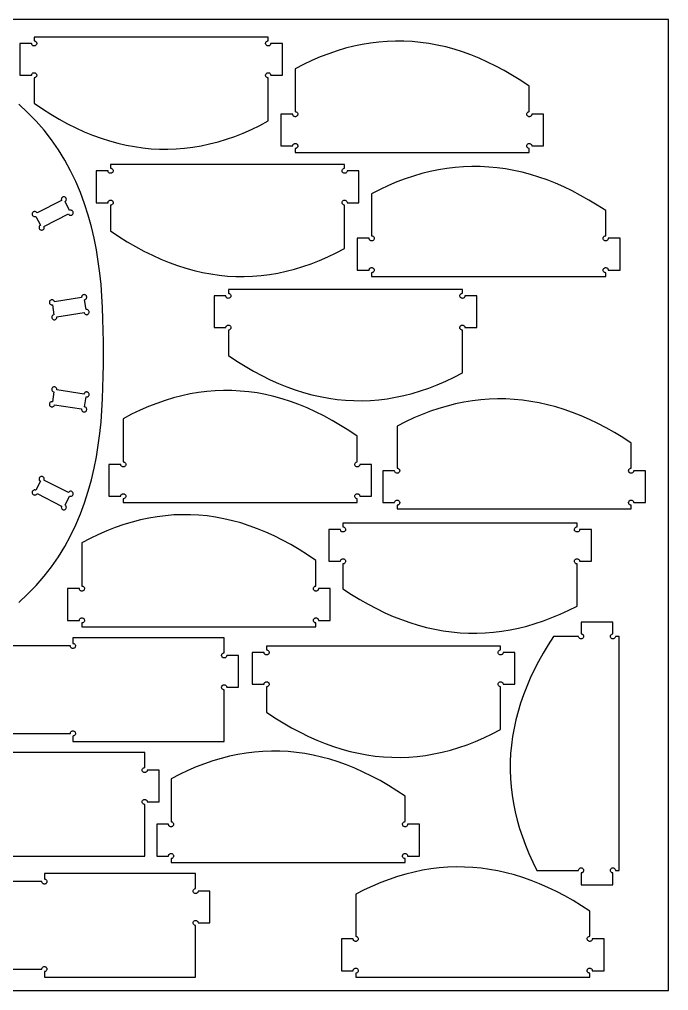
# Model space of a CAD drawing. Extents: x 0 to 2440, y -1470 to 1220.
# Drawn here: x 1625 to 2440, y 0 to 1220 of the extents above; entities that cross this region are included whole.
import ezdxf

# ---------------------------------------------------------------- set-up
doc = ezdxf.new("R2010")
doc.units = 0
doc.layers.add('CUT', color=1, linetype='Continuous')
doc.layers.add('REFERENCE-SHEET', color=8, linetype='Continuous')

msp = doc.modelspace()

# ---------------------------------------------------------------- linework, layer by layer
at = {"layer": 'CUT'}
for points in [[(1643, 1197.8), (1643, 1193), (1643.7, 1193), (1644.3, 1192.8), (1644.9, 1192.4), (1645.4, 1191.9), (1645.8, 1191.4), (1646.1, 1190.7), (1646.2, 1190.1), (1646.2, 1189.4), (1646, 1188.7), (1645.7, 1188.1), (1645.3, 1187.6), (1644.7, 1187.2), (1644.1, 1186.8), (1643.5, 1186.7), (1642.8, 1186.7), (1642.1, 1186.8), (1641.5, 1187), (1640.9, 1187.4), (1640.4, 1187.9), (1640.1, 1188.5), (1639.9, 1189.2), (1639.8, 1189.8), (1625, 1189.8), (1625, 1149.8), (1639.8, 1149.8), (1639.9, 1150.5), (1640.1, 1151.2), (1640.4, 1151.8), (1640.9, 1152.3), (1641.5, 1152.7), (1642.1, 1152.9), (1642.8, 1153), (1643.5, 1153), (1644.1, 1152.8), (1644.7, 1152.5), (1645.3, 1152.1), (1645.7, 1151.6), (1646, 1151), (1646.2, 1150.3), (1646.2, 1149.6), (1646.1, 1148.9), (1645.8, 1148.3), (1645.4, 1147.7), (1644.9, 1147.3), (1644.3, 1146.9), (1643.7, 1146.7), (1643, 1146.6), (1643, 1114.6), (1653.5, 1107.5), (1664, 1100.8), (1674.5, 1094.7), (1685, 1089), (1695.5, 1083.7), (1706, 1078.9), (1716.5, 1074.6), (1727, 1070.8), (1737.5, 1067.5), (1748, 1064.6), (1758.5, 1062.1), (1769, 1060.2), (1779.5, 1058.7), (1790, 1057.6), (1800.5, 1057.1), (1811, 1057), (1821.5, 1057.4), (1832, 1058.2), (1842.5, 1059.5), (1853, 1061.3), (1863.5, 1063.6), (1874, 1066.3), (1884.5, 1069.5), (1895, 1073.1), (1905.5, 1077.2), (1916, 1081.8), (1926.5, 1086.9), (1937, 1092.4), (1937, 1146.6), (1936.3, 1146.7), (1935.7, 1146.9), (1935.1, 1147.3), (1934.6, 1147.7), (1934.2, 1148.3), (1933.9, 1148.9), (1933.8, 1149.6), (1933.8, 1150.3), (1934, 1151), (1934.3, 1151.6), (1934.7, 1152.1), (1935.3, 1152.5), (1935.9, 1152.8), (1936.5, 1153), (1937.2, 1153), (1937.9, 1152.9), (1938.5, 1152.7), (1939.1, 1152.3), (1939.6, 1151.8), (1939.9, 1151.2), (1940.1, 1150.5), (1940.2, 1149.8), (1955, 1149.8), (1955, 1189.8), (1940.2, 1189.8), (1940.1, 1189.2), (1939.9, 1188.5), (1939.6, 1187.9), (1939.1, 1187.4), (1938.5, 1187), (1937.9, 1186.8), (1937.2, 1186.7), (1936.5, 1186.7), (1935.9, 1186.8), (1935.3, 1187.2), (1934.7, 1187.6), (1934.3, 1188.1), (1934, 1188.7), (1933.8, 1189.4), (1933.8, 1190.1), (1933.9, 1190.7), (1934.2, 1191.4), (1934.6, 1191.9), (1935.1, 1192.4), (1935.7, 1192.8), (1936.3, 1193), (1937, 1193), (1937, 1197.8)], [(2265, 1053), (2265, 1057.8), (2264.3, 1057.9), (2263.7, 1058.1), (2263.1, 1058.4), (2262.6, 1058.9), (2262.2, 1059.5), (2261.9, 1060.1), (2261.8, 1060.8), (2261.8, 1061.5), (2262, 1062.1), (2262.3, 1062.7), (2262.7, 1063.3), (2263.3, 1063.7), (2263.9, 1064), (2264.5, 1064.2), (2265.2, 1064.2), (2265.9, 1064.1), (2266.5, 1063.8), (2267.1, 1063.4), (2267.6, 1062.9), (2267.9, 1062.3), (2268.1, 1061.7), (2268.2, 1061), (2283, 1061), (2283, 1101), (2268.2, 1101), (2268.1, 1100.3), (2267.9, 1099.7), (2267.6, 1099.1), (2267.1, 1098.6), (2266.5, 1098.2), (2265.9, 1097.9), (2265.2, 1097.8), (2264.5, 1097.8), (2263.9, 1098), (2263.3, 1098.3), (2262.7, 1098.7), (2262.3, 1099.3), (2262, 1099.9), (2261.8, 1100.5), (2261.8, 1101.2), (2261.9, 1101.9), (2262.2, 1102.5), (2262.6, 1103.1), (2263.1, 1103.6), (2263.7, 1103.9), (2264.3, 1104.1), (2265, 1104.2), (2265, 1136.1), (2254.5, 1143.1), (2244, 1149.6), (2233.5, 1155.7), (2223, 1161.3), (2212.5, 1166.5), (2202, 1171.2), (2191.5, 1175.4), (2181, 1179.2), (2170.5, 1182.5), (2160, 1185.4), (2149.5, 1187.8), (2139, 1189.7), (2128.5, 1191.2), (2118, 1192.2), (2107.5, 1192.7), (2097, 1192.8), (2086.5, 1192.4), (2076, 1191.6), (2065.5, 1190.3), (2055, 1188.6), (2044.5, 1186.3), (2034, 1183.7), (2023.5, 1180.5), (2013, 1176.9), (2002.5, 1172.9), (1992, 1168.3), (1981.5, 1163.4), (1971, 1157.9), (1971, 1104.2), (1971.7, 1104.1), (1972.3, 1103.9), (1972.9, 1103.6), (1973.4, 1103.1), (1973.8, 1102.5), (1974.1, 1101.9), (1974.2, 1101.2), (1974.2, 1100.5), (1974, 1099.9), (1973.7, 1099.3), (1973.3, 1098.7), (1972.7, 1098.3), (1972.1, 1098), (1971.5, 1097.8), (1970.8, 1097.8), (1970.1, 1097.9), (1969.5, 1098.2), (1968.9, 1098.6), (1968.4, 1099.1), (1968.1, 1099.7), (1967.9, 1100.3), (1967.8, 1101), (1953, 1101), (1953, 1061), (1967.8, 1061), (1967.9, 1061.7), (1968.1, 1062.3), (1968.4, 1062.9), (1968.9, 1063.4), (1969.5, 1063.8), (1970.1, 1064.1), (1970.8, 1064.2), (1971.5, 1064.2), (1972.1, 1064), (1972.7, 1063.7), (1973.3, 1063.3), (1973.7, 1062.7), (1974, 1062.1), (1974.2, 1061.5), (1974.2, 1060.8), (1974.1, 1060.1), (1973.8, 1059.5), (1973.4, 1058.9), (1972.9, 1058.4), (1972.3, 1058.1), (1971.7, 1057.9), (1971, 1057.8), (1971, 1053)], [(1739, 1037.8), (1739, 1033), (1739.7, 1033), (1740.3, 1032.8), (1740.9, 1032.4), (1741.4, 1031.9), (1741.8, 1031.4), (1742.1, 1030.7), (1742.2, 1030.1), (1742.2, 1029.4), (1742, 1028.7), (1741.7, 1028.1), (1741.3, 1027.6), (1740.7, 1027.2), (1740.1, 1026.8), (1739.5, 1026.7), (1738.8, 1026.7), (1738.1, 1026.8), (1737.5, 1027), (1736.9, 1027.4), (1736.4, 1027.9), (1736.1, 1028.5), (1735.9, 1029.2), (1735.8, 1029.8), (1721, 1029.8), (1721, 989.8), (1735.8, 989.8), (1735.9, 990.5), (1736.1, 991.2), (1736.4, 991.8), (1736.9, 992.3), (1737.5, 992.7), (1738.1, 992.9), (1738.8, 993), (1739.5, 993), (1740.1, 992.8), (1740.7, 992.5), (1741.3, 992.1), (1741.7, 991.6), (1742, 991), (1742.2, 990.3), (1742.2, 989.6), (1742.1, 988.9), (1741.8, 988.3), (1741.4, 987.7), (1740.9, 987.3), (1740.3, 986.9), (1739.7, 986.7), (1739, 986.6), (1739, 954.6), (1749.5, 947.5), (1760, 940.8), (1770.5, 934.7), (1781, 929), (1791.5, 923.7), (1802, 918.9), (1812.5, 914.6), (1823, 910.8), (1833.5, 907.5), (1844, 904.6), (1854.5, 902.1), (1865, 900.2), (1875.5, 898.7), (1886, 897.6), (1896.5, 897.1), (1907, 897), (1917.5, 897.4), (1928, 898.2), (1938.5, 899.5), (1949, 901.3), (1959.5, 903.6), (1970, 906.3), (1980.5, 909.5), (1991, 913.1), (2001.5, 917.2), (2012, 921.8), (2022.5, 926.9), (2033, 932.4), (2033, 986.6), (2032.3, 986.7), (2031.7, 986.9), (2031.1, 987.3), (2030.6, 987.7), (2030.2, 988.3), (2029.9, 988.9), (2029.8, 989.6), (2029.8, 990.3), (2030, 991), (2030.3, 991.6), (2030.7, 992.1), (2031.3, 992.5), (2031.9, 992.8), (2032.5, 993), (2033.2, 993), (2033.9, 992.9), (2034.5, 992.7), (2035.1, 992.3), (2035.6, 991.8), (2035.9, 991.2), (2036.1, 990.5), (2036.2, 989.8), (2051, 989.8), (2051, 1029.8), (2036.2, 1029.8), (2036.1, 1029.2), (2035.9, 1028.5), (2035.6, 1027.9), (2035.1, 1027.4), (2034.5, 1027), (2033.9, 1026.8), (2033.2, 1026.7), (2032.5, 1026.7), (2031.9, 1026.8), (2031.3, 1027.2), (2030.7, 1027.6), (2030.3, 1028.1), (2030, 1028.7), (2029.8, 1029.4), (2029.8, 1030.1), (2029.9, 1030.7), (2030.2, 1031.4), (2030.6, 1031.9), (2031.1, 1032.4), (2031.7, 1032.8), (2032.3, 1033), (2033, 1033), (2033, 1037.8)], [(2361, 897), (2361, 901.8), (2360.3, 901.9), (2359.7, 902.1), (2359.1, 902.4), (2358.6, 902.9), (2358.2, 903.5), (2357.9, 904.1), (2357.8, 904.8), (2357.8, 905.5), (2358, 906.1), (2358.3, 906.7), (2358.7, 907.3), (2359.3, 907.7), (2359.9, 908), (2360.5, 908.2), (2361.2, 908.2), (2361.9, 908.1), (2362.5, 907.8), (2363.1, 907.4), (2363.6, 906.9), (2363.9, 906.3), (2364.1, 905.7), (2364.2, 905), (2379, 905), (2379, 945), (2364.2, 945), (2364.1, 944.3), (2363.9, 943.7), (2363.6, 943.1), (2363.1, 942.6), (2362.5, 942.2), (2361.9, 941.9), (2361.2, 941.8), (2360.5, 941.8), (2359.9, 942), (2359.3, 942.3), (2358.7, 942.7), (2358.3, 943.3), (2358, 943.9), (2357.8, 944.5), (2357.8, 945.2), (2357.9, 945.9), (2358.2, 946.5), (2358.6, 947.1), (2359.1, 947.6), (2359.7, 947.9), (2360.3, 948.1), (2361, 948.2), (2361, 979.8), (2350.5, 986.6), (2340, 993), (2329.5, 999), (2319, 1004.5), (2308.5, 1009.5), (2298, 1014.1), (2287.5, 1018.3), (2277, 1021.9), (2266.5, 1025.2), (2256, 1028), (2245.5, 1030.3), (2235, 1032.2), (2224.5, 1033.6), (2214, 1034.6), (2203.5, 1035.2), (2193, 1035.3), (2182.5, 1034.9), (2172, 1034.1), (2161.5, 1032.8), (2151, 1031.1), (2140.5, 1028.9), (2130, 1026.3), (2119.5, 1023.2), (2109, 1019.7), (2098.5, 1015.8), (2088, 1011.3), (2077.5, 1006.5), (2067, 1001.1), (2067, 948.2), (2067.7, 948.1), (2068.3, 947.9), (2068.9, 947.6), (2069.4, 947.1), (2069.8, 946.5), (2070.1, 945.9), (2070.2, 945.2), (2070.2, 944.5), (2070, 943.9), (2069.7, 943.3), (2069.3, 942.7), (2068.7, 942.3), (2068.1, 942), (2067.5, 941.8), (2066.8, 941.8), (2066.1, 941.9), (2065.5, 942.2), (2064.9, 942.6), (2064.4, 943.1), (2064.1, 943.7), (2063.9, 944.3), (2063.8, 945), (2049, 945), (2049, 905), (2063.8, 905), (2063.9, 905.7), (2064.1, 906.3), (2064.4, 906.9), (2064.9, 907.4), (2065.5, 907.8), (2066.1, 908.1), (2066.8, 908.2), (2067.5, 908.2), (2068.1, 908), (2068.7, 907.7), (2069.3, 907.3), (2069.7, 906.7), (2070, 906.1), (2070.2, 905.5), (2070.2, 904.8), (2070.1, 904.1), (2069.8, 903.5), (2069.4, 902.9), (2068.9, 902.4), (2068.3, 902.1), (2067.7, 901.9), (2067, 901.8), (2067, 897)], [(1650.9, 961.4), (1650.4, 961), (1649.9, 960.5), (1649.5, 960), (1649.3, 959.3), (1649.2, 958.6), (1649.3, 957.9), (1649.5, 957.3), (1649.8, 956.7), (1650.2, 956.2), (1650.8, 955.8), (1651.4, 955.5), (1652.1, 955.4), (1652.8, 955.4), (1653.4, 955.5), (1654.1, 955.8), (1654.6, 956.2), (1655, 956.7), (1655.4, 957.3), (1655.6, 958), (1655.6, 958.7), (1655.5, 959.4), (1655.2, 960), (1686.1, 975.7), (1686.5, 975.1), (1686.9, 974.6), (1687.5, 974.3), (1688.2, 974), (1688.8, 974), (1689.5, 974), (1690.2, 974.2), (1690.8, 974.5), (1691.3, 975), (1691.7, 975.5), (1692, 976.2), (1692.1, 976.8), (1692.1, 977.5), (1692, 978.2), (1691.7, 978.8), (1691.3, 979.3), (1690.7, 979.8), (1690.1, 980.1), (1689.5, 980.3), (1688.8, 980.3), (1688.1, 980.2), (1687.5, 980), (1681.8, 991.2), (1682.3, 991.6), (1682.8, 992.1), (1683.2, 992.7), (1683.4, 993.3), (1683.5, 994), (1683.4, 994.7), (1683.3, 995.3), (1682.9, 995.9), (1682.5, 996.4), (1681.9, 996.8), (1681.3, 997.1), (1680.6, 997.3), (1679.9, 997.3), (1679.3, 997.1), (1678.7, 996.8), (1678.1, 996.4), (1677.7, 995.9), (1677.3, 995.3), (1677.2, 994.6), (1677.1, 993.9), (1677.2, 993.3), (1677.5, 992.6), (1646.6, 976.9), (1646.2, 977.5), (1645.8, 978), (1645.2, 978.3), (1644.5, 978.6), (1643.9, 978.7), (1643.2, 978.6), (1642.5, 978.4), (1641.9, 978.1), (1641.4, 977.6), (1641, 977.1), (1640.7, 976.5), (1640.6, 975.8), (1640.6, 975.1), (1640.7, 974.4), (1641, 973.8), (1641.4, 973.3), (1642, 972.8), (1642.6, 972.5), (1643.2, 972.3), (1643.9, 972.3), (1644.6, 972.4), (1645.2, 972.6)], [(1887, 880.8), (1887, 876), (1887.7, 875.9), (1888.3, 875.7), (1888.9, 875.4), (1889.4, 874.9), (1889.8, 874.4), (1890.1, 873.7), (1890.2, 873), (1890.2, 872.4), (1890, 871.7), (1889.7, 871.1), (1889.3, 870.6), (1888.7, 870.1), (1888.1, 869.8), (1887.5, 869.7), (1886.8, 869.6), (1886.1, 869.8), (1885.5, 870), (1884.9, 870.4), (1884.4, 870.9), (1884.1, 871.5), (1883.9, 872.1), (1883.8, 872.8), (1869, 872.8), (1869, 832.8), (1883.8, 832.8), (1883.9, 833.5), (1884.1, 834.2), (1884.4, 834.7), (1884.9, 835.2), (1885.5, 835.6), (1886.1, 835.9), (1886.8, 836), (1887.5, 836), (1888.1, 835.8), (1888.7, 835.5), (1889.3, 835.1), (1889.7, 834.6), (1890, 833.9), (1890.2, 833.3), (1890.2, 832.6), (1890.1, 831.9), (1889.8, 831.3), (1889.4, 830.7), (1888.9, 830.3), (1888.3, 829.9), (1887.7, 829.7), (1887, 829.6), (1887, 797.7), (1897.5, 790.7), (1908, 784.2), (1918.5, 778.1), (1929, 772.5), (1939.5, 767.3), (1950, 762.6), (1960.5, 758.4), (1971, 754.6), (1981.5, 751.3), (1992, 748.4), (2002.5, 746.1), (2013, 744.1), (2023.5, 742.6), (2034, 741.6), (2044.5, 741.1), (2055, 741), (2065.5, 741.4), (2076, 742.2), (2086.5, 743.5), (2097, 745.3), (2107.5, 747.5), (2118, 750.2), (2128.5, 753.3), (2139, 756.9), (2149.5, 761), (2160, 765.5), (2170.5, 770.5), (2181, 775.9), (2181, 829.6), (2180.3, 829.7), (2179.7, 829.9), (2179.1, 830.3), (2178.6, 830.7), (2178.2, 831.3), (2177.9, 831.9), (2177.8, 832.6), (2177.8, 833.3), (2178, 833.9), (2178.3, 834.6), (2178.7, 835.1), (2179.3, 835.5), (2179.9, 835.8), (2180.5, 836), (2181.2, 836), (2181.9, 835.9), (2182.5, 835.6), (2183.1, 835.2), (2183.6, 834.7), (2183.9, 834.2), (2184.1, 833.5), (2184.2, 832.8), (2199, 832.8), (2199, 872.8), (2184.2, 872.8), (2184.1, 872.1), (2183.9, 871.5), (2183.6, 870.9), (2183.1, 870.4), (2182.5, 870), (2181.9, 869.8), (2181.2, 869.6), (2180.5, 869.7), (2179.9, 869.8), (2179.3, 870.1), (2178.7, 870.6), (2178.3, 871.1), (2178, 871.7), (2177.8, 872.4), (2177.8, 873), (2177.9, 873.7), (2178.2, 874.4), (2178.6, 874.9), (2179.1, 875.4), (2179.7, 875.7), (2180.3, 875.9), (2181, 876), (2181, 880.8)], [(1667.8, 849.1), (1667.2, 848.9), (1666.6, 848.6), (1666.1, 848.1), (1665.6, 847.6), (1665.3, 847), (1665.2, 846.3), (1665.2, 845.6), (1665.3, 845), (1665.6, 844.3), (1666, 843.8), (1666.5, 843.3), (1667.1, 843), (1667.7, 842.8), (1668.4, 842.7), (1669.1, 842.8), (1669.7, 843), (1670.3, 843.4), (1670.8, 843.9), (1671.2, 844.4), (1671.4, 845.1), (1671.5, 845.7), (1671.5, 846.4), (1705.7, 851.8), (1705.9, 851.2), (1706.2, 850.6), (1706.6, 850), (1707.2, 849.6), (1707.8, 849.3), (1708.4, 849.2), (1709.1, 849.1), (1709.8, 849.3), (1710.4, 849.5), (1711, 849.9), (1711.4, 850.4), (1711.8, 851), (1712, 851.7), (1712, 852.4), (1712, 853.1), (1711.7, 853.7), (1711.4, 854.3), (1710.9, 854.8), (1710.3, 855.2), (1709.7, 855.4), (1709, 855.5), (1708.3, 855.5), (1706.4, 867.9), (1707, 868.1), (1707.6, 868.4), (1708.2, 868.9), (1708.6, 869.4), (1708.9, 870), (1709, 870.7), (1709.1, 871.4), (1708.9, 872), (1708.7, 872.7), (1708.3, 873.2), (1707.8, 873.7), (1707.2, 874), (1706.5, 874.2), (1705.8, 874.3), (1705.1, 874.2), (1704.5, 874), (1703.9, 873.6), (1703.4, 873.2), (1703, 872.6), (1702.8, 872), (1702.7, 871.3), (1702.7, 870.6), (1668.5, 865.2), (1668.4, 865.8), (1668, 866.5), (1667.6, 867), (1667.1, 867.4), (1666.4, 867.7), (1665.8, 867.9), (1665.1, 867.9), (1664.4, 867.7), (1663.8, 867.5), (1663.2, 867.1), (1662.8, 866.6), (1662.4, 866), (1662.2, 865.3), (1662.2, 864.6), (1662.3, 864), (1662.5, 863.3), (1662.8, 862.7), (1663.3, 862.2), (1663.9, 861.9), (1664.5, 861.6), (1665.2, 861.5), (1665.9, 861.5)], [(1665.9, 739.7), (1665.2, 739.7), (1664.5, 739.6), (1663.9, 739.3), (1663.3, 739), (1662.8, 738.5), (1662.5, 737.9), (1662.3, 737.2), (1662.2, 736.6), (1662.2, 735.9), (1662.4, 735.2), (1662.8, 734.6), (1663.2, 734.1), (1663.8, 733.7), (1664.4, 733.5), (1665.1, 733.3), (1665.8, 733.3), (1666.4, 733.5), (1667.1, 733.8), (1667.6, 734.2), (1668, 734.7), (1668.4, 735.4), (1668.5, 736), (1702.7, 730.6), (1702.7, 729.9), (1702.8, 729.2), (1703, 728.6), (1703.4, 728), (1703.9, 727.6), (1704.5, 727.2), (1705.1, 727), (1705.8, 726.9), (1706.5, 727), (1707.2, 727.2), (1707.8, 727.5), (1708.3, 728), (1708.7, 728.5), (1708.9, 729.2), (1709.1, 729.8), (1709, 730.5), (1708.9, 731.2), (1708.6, 731.8), (1708.2, 732.3), (1707.6, 732.8), (1707, 733.1), (1706.4, 733.3), (1708.3, 745.7), (1709, 745.7), (1709.7, 745.8), (1710.3, 746), (1710.9, 746.4), (1711.4, 746.9), (1711.7, 747.5), (1712, 748.1), (1712, 748.8), (1712, 749.5), (1711.8, 750.2), (1711.4, 750.8), (1711, 751.3), (1710.4, 751.7), (1709.8, 751.9), (1709.1, 752.1), (1708.4, 752), (1707.8, 751.9), (1707.2, 751.6), (1706.6, 751.2), (1706.2, 750.6), (1705.9, 750), (1705.7, 749.4), (1671.5, 754.8), (1671.5, 755.5), (1671.4, 756.1), (1671.2, 756.8), (1670.8, 757.3), (1670.3, 757.8), (1669.7, 758.2), (1669.1, 758.4), (1668.4, 758.5), (1667.7, 758.4), (1667.1, 758.2), (1666.5, 757.9), (1666, 757.4), (1665.6, 756.9), (1665.3, 756.2), (1665.2, 755.6), (1665.2, 754.9), (1665.3, 754.2), (1665.6, 753.6), (1666.1, 753.1), (1666.6, 752.6), (1667.2, 752.3), (1667.8, 752.1)], [(2049, 613), (2049, 617.8), (2048.3, 617.9), (2047.7, 618.1), (2047.1, 618.4), (2046.6, 618.9), (2046.2, 619.5), (2045.9, 620.1), (2045.8, 620.8), (2045.8, 621.5), (2046, 622.1), (2046.3, 622.7), (2046.7, 623.3), (2047.3, 623.7), (2047.9, 624), (2048.5, 624.2), (2049.2, 624.2), (2049.9, 624.1), (2050.5, 623.8), (2051.1, 623.4), (2051.6, 622.9), (2051.9, 622.3), (2052.1, 621.7), (2052.2, 621), (2067, 621), (2067, 661), (2052.2, 661), (2052.1, 660.3), (2051.9, 659.7), (2051.6, 659.1), (2051.1, 658.6), (2050.5, 658.2), (2049.9, 657.9), (2049.2, 657.8), (2048.5, 657.8), (2047.9, 658), (2047.3, 658.3), (2046.7, 658.7), (2046.3, 659.3), (2046, 659.9), (2045.8, 660.5), (2045.8, 661.2), (2045.9, 661.9), (2046.2, 662.5), (2046.6, 663.1), (2047.1, 663.6), (2047.7, 663.9), (2048.3, 664.1), (2049, 664.2), (2049, 696.3), (2038.5, 703.4), (2028, 710), (2017.5, 716.2), (2007, 721.9), (1996.5, 727.1), (1986, 731.9), (1975.5, 736.2), (1965, 740), (1954.5, 743.4), (1944, 746.3), (1933.5, 748.7), (1923, 750.7), (1912.5, 752.2), (1902, 753.2), (1891.5, 753.8), (1881, 753.8), (1870.5, 753.5), (1860, 752.6), (1849.5, 751.3), (1839, 749.5), (1828.5, 747.3), (1818, 744.6), (1807.5, 741.4), (1797, 737.7), (1786.5, 733.6), (1776, 729), (1765.5, 724), (1755, 718.4), (1755, 664.2), (1755.7, 664.1), (1756.3, 663.9), (1756.9, 663.6), (1757.4, 663.1), (1757.8, 662.5), (1758.1, 661.9), (1758.2, 661.2), (1758.2, 660.5), (1758, 659.9), (1757.7, 659.3), (1757.3, 658.7), (1756.7, 658.3), (1756.1, 658), (1755.5, 657.8), (1754.8, 657.8), (1754.1, 657.9), (1753.5, 658.2), (1752.9, 658.6), (1752.4, 659.1), (1752.1, 659.7), (1751.9, 660.3), (1751.8, 661), (1737, 661), (1737, 621), (1751.8, 621), (1751.9, 621.7), (1752.1, 622.3), (1752.4, 622.9), (1752.9, 623.4), (1753.5, 623.8), (1754.1, 624.1), (1754.8, 624.2), (1755.5, 624.2), (1756.1, 624), (1756.7, 623.7), (1757.3, 623.3), (1757.7, 622.7), (1758, 622.1), (1758.2, 621.5), (1758.2, 620.8), (1758.1, 620.1), (1757.8, 619.5), (1757.4, 618.9), (1756.9, 618.4), (1756.3, 618.1), (1755.7, 617.9), (1755, 617.8), (1755, 613)], [(2393, 605), (2393, 609.8), (2392.3, 609.9), (2391.7, 610.1), (2391.1, 610.4), (2390.6, 610.9), (2390.2, 611.5), (2389.9, 612.1), (2389.8, 612.8), (2389.8, 613.5), (2390, 614.1), (2390.3, 614.7), (2390.7, 615.3), (2391.3, 615.7), (2391.9, 616), (2392.5, 616.2), (2393.2, 616.2), (2393.9, 616.1), (2394.5, 615.8), (2395.1, 615.4), (2395.6, 614.9), (2395.9, 614.3), (2396.1, 613.7), (2396.2, 613), (2411, 613), (2411, 653), (2396.2, 653), (2396.1, 652.3), (2395.9, 651.7), (2395.6, 651.1), (2395.1, 650.6), (2394.5, 650.2), (2393.9, 649.9), (2393.2, 649.8), (2392.5, 649.8), (2391.9, 650), (2391.3, 650.3), (2390.7, 650.7), (2390.3, 651.3), (2390, 651.9), (2389.8, 652.5), (2389.8, 653.2), (2389.9, 653.9), (2390.2, 654.5), (2390.6, 655.1), (2391.1, 655.6), (2391.7, 655.9), (2392.3, 656.1), (2393, 656.2), (2393, 687.8), (2382.5, 694.6), (2372, 701), (2361.5, 707), (2351, 712.5), (2340.5, 717.5), (2330, 722.1), (2319.5, 726.3), (2309, 729.9), (2298.5, 733.2), (2288, 736), (2277.5, 738.3), (2267, 740.2), (2256.5, 741.6), (2246, 742.6), (2235.5, 743.2), (2225, 743.3), (2214.5, 742.9), (2204, 742.1), (2193.5, 740.8), (2183, 739.1), (2172.5, 736.9), (2162, 734.3), (2151.5, 731.2), (2141, 727.7), (2130.5, 723.8), (2120, 719.3), (2109.5, 714.5), (2099, 709.1), (2099, 656.2), (2099.7, 656.1), (2100.3, 655.9), (2100.9, 655.6), (2101.4, 655.1), (2101.8, 654.5), (2102.1, 653.9), (2102.2, 653.2), (2102.2, 652.5), (2102, 651.9), (2101.7, 651.3), (2101.3, 650.7), (2100.7, 650.3), (2100.1, 650), (2099.5, 649.8), (2098.8, 649.8), (2098.1, 649.9), (2097.5, 650.2), (2096.9, 650.6), (2096.4, 651.1), (2096.1, 651.7), (2095.9, 652.3), (2095.8, 653), (2081, 653), (2081, 613), (2095.8, 613), (2095.9, 613.7), (2096.1, 614.3), (2096.4, 614.9), (2096.9, 615.4), (2097.5, 615.8), (2098.1, 616.1), (2098.8, 616.2), (2099.5, 616.2), (2100.1, 616), (2100.7, 615.7), (2101.3, 615.3), (2101.7, 614.7), (2102, 614.1), (2102.2, 613.5), (2102.2, 612.8), (2102.1, 612.1), (2101.8, 611.5), (2101.4, 610.9), (2100.9, 610.4), (2100.3, 610.1), (2099.7, 609.9), (2099, 609.8), (2099, 605)], [(1645.2, 628.6), (1644.6, 628.8), (1643.9, 628.9), (1643.2, 628.9), (1642.6, 628.7), (1642, 628.4), (1641.4, 627.9), (1641, 627.4), (1640.7, 626.8), (1640.6, 626.1), (1640.6, 625.4), (1640.7, 624.7), (1641, 624.1), (1641.4, 623.6), (1641.9, 623.1), (1642.5, 622.8), (1643.2, 622.6), (1643.9, 622.5), (1644.5, 622.6), (1645.2, 622.9), (1645.8, 623.2), (1646.2, 623.7), (1646.6, 624.3), (1677.5, 608.6), (1677.2, 607.9), (1677.1, 607.3), (1677.2, 606.6), (1677.3, 605.9), (1677.7, 605.3), (1678.1, 604.8), (1678.7, 604.4), (1679.3, 604.1), (1679.9, 603.9), (1680.6, 603.9), (1681.3, 604.1), (1681.9, 604.4), (1682.5, 604.8), (1682.9, 605.3), (1683.3, 605.9), (1683.4, 606.5), (1683.5, 607.2), (1683.4, 607.9), (1683.2, 608.5), (1682.8, 609.1), (1682.3, 609.6), (1681.8, 610), (1687.5, 621.2), (1688.1, 621), (1688.8, 620.9), (1689.5, 620.9), (1690.1, 621.1), (1690.7, 621.4), (1691.3, 621.9), (1691.7, 622.4), (1692, 623), (1692.1, 623.7), (1692.1, 624.4), (1692, 625), (1691.7, 625.7), (1691.3, 626.2), (1690.8, 626.7), (1690.2, 627), (1689.5, 627.2), (1688.8, 627.2), (1688.2, 627.2), (1687.5, 626.9), (1686.9, 626.6), (1686.5, 626.1), (1686.1, 625.5), (1655.2, 641.2), (1655.5, 641.8), (1655.6, 642.5), (1655.6, 643.2), (1655.4, 643.9), (1655, 644.5), (1654.6, 645), (1654.1, 645.4), (1653.4, 645.7), (1652.8, 645.8), (1652.1, 645.8), (1651.4, 645.7), (1650.8, 645.4), (1650.2, 645), (1649.8, 644.5), (1649.5, 643.9), (1649.3, 643.3), (1649.2, 642.6), (1649.3, 641.9), (1649.5, 641.2), (1649.9, 640.7), (1650.4, 640.2), (1650.9, 639.8)], [(1997, 457), (1997, 461.8), (1996.3, 461.9), (1995.7, 462.1), (1995.1, 462.4), (1994.6, 462.9), (1994.2, 463.5), (1993.9, 464.1), (1993.8, 464.8), (1993.8, 465.5), (1994, 466.1), (1994.3, 466.7), (1994.7, 467.3), (1995.3, 467.7), (1995.9, 468), (1996.5, 468.2), (1997.2, 468.2), (1997.9, 468.1), (1998.5, 467.8), (1999.1, 467.4), (1999.6, 466.9), (1999.9, 466.3), (2000.1, 465.7), (2000.2, 465), (2015, 465), (2015, 505), (2000.2, 505), (2000.1, 504.3), (1999.9, 503.7), (1999.6, 503.1), (1999.1, 502.6), (1998.5, 502.2), (1997.9, 501.9), (1997.2, 501.8), (1996.5, 501.8), (1995.9, 502), (1995.3, 502.3), (1994.7, 502.7), (1994.3, 503.3), (1994, 503.9), (1993.8, 504.5), (1993.8, 505.2), (1993.9, 505.9), (1994.2, 506.5), (1994.6, 507.1), (1995.1, 507.6), (1995.7, 507.9), (1996.3, 508.1), (1997, 508.2), (1997, 540.3), (1986.5, 547.4), (1976, 554), (1965.5, 560.2), (1955, 565.9), (1944.5, 571.1), (1934, 575.9), (1923.5, 580.2), (1913, 584), (1902.5, 587.4), (1892, 590.3), (1881.5, 592.7), (1871, 594.7), (1860.5, 596.2), (1850, 597.2), (1839.5, 597.8), (1829, 597.8), (1818.5, 597.5), (1808, 596.6), (1797.5, 595.3), (1787, 593.5), (1776.5, 591.3), (1766, 588.6), (1755.5, 585.4), (1745, 581.7), (1734.5, 577.6), (1724, 573), (1713.5, 568), (1703, 562.4), (1703, 508.2), (1703.7, 508.1), (1704.3, 507.9), (1704.9, 507.6), (1705.4, 507.1), (1705.8, 506.5), (1706.1, 505.9), (1706.2, 505.2), (1706.2, 504.5), (1706, 503.9), (1705.7, 503.3), (1705.3, 502.7), (1704.7, 502.3), (1704.1, 502), (1703.5, 501.8), (1702.8, 501.8), (1702.1, 501.9), (1701.5, 502.2), (1700.9, 502.6), (1700.4, 503.1), (1700.1, 503.7), (1699.9, 504.3), (1699.8, 505), (1685, 505), (1685, 465), (1699.8, 465), (1699.9, 465.7), (1700.1, 466.3), (1700.4, 466.9), (1700.9, 467.4), (1701.5, 467.8), (1702.1, 468.1), (1702.8, 468.2), (1703.5, 468.2), (1704.1, 468), (1704.7, 467.7), (1705.3, 467.3), (1705.7, 466.7), (1706, 466.1), (1706.2, 465.5), (1706.2, 464.8), (1706.1, 464.1), (1705.8, 463.5), (1705.4, 462.9), (1704.9, 462.4), (1704.3, 462.1), (1703.7, 461.9), (1703, 461.8), (1703, 457)], [(2031, 587.3), (2031, 582.5), (2031.7, 582.4), (2032.3, 582.2), (2032.9, 581.8), (2033.4, 581.4), (2033.8, 580.8), (2034.1, 580.2), (2034.2, 579.5), (2034.2, 578.8), (2034, 578.1), (2033.7, 577.5), (2033.3, 577), (2032.7, 576.6), (2032.1, 576.3), (2031.5, 576.1), (2030.8, 576.1), (2030.1, 576.2), (2029.5, 576.5), (2028.9, 576.8), (2028.4, 577.3), (2028.1, 577.9), (2027.9, 578.6), (2027.8, 579.3), (2013, 579.3), (2013, 539.3), (2027.8, 539.3), (2027.9, 539.9), (2028.1, 540.6), (2028.4, 541.2), (2028.9, 541.7), (2029.5, 542.1), (2030.1, 542.3), (2030.8, 542.5), (2031.5, 542.4), (2032.1, 542.3), (2032.7, 542), (2033.3, 541.5), (2033.7, 541), (2034, 540.4), (2034.2, 539.7), (2034.2, 539), (2034.1, 538.4), (2033.8, 537.7), (2033.4, 537.2), (2032.9, 536.7), (2032.3, 536.3), (2031.7, 536.1), (2031, 536.1), (2031, 504.5), (2041.5, 497.6), (2052, 491.2), (2062.5, 485.3), (2073, 479.8), (2083.5, 474.7), (2094, 470.1), (2104.5, 466), (2115, 462.3), (2125.5, 459.1), (2136, 456.3), (2146.5, 453.9), (2157, 452.1), (2167.5, 450.6), (2178, 449.6), (2188.5, 449.1), (2199, 449), (2209.5, 449.4), (2220, 450.2), (2230.5, 451.4), (2241, 453.2), (2251.5, 455.3), (2262, 457.9), (2272.5, 461), (2283, 464.5), (2293.5, 468.5), (2304, 472.9), (2314.5, 477.8), (2325, 483.1), (2325, 536.1), (2324.3, 536.1), (2323.7, 536.3), (2323.1, 536.7), (2322.6, 537.2), (2322.2, 537.7), (2321.9, 538.4), (2321.8, 539), (2321.8, 539.7), (2322, 540.4), (2322.3, 541), (2322.7, 541.5), (2323.3, 542), (2323.9, 542.3), (2324.5, 542.4), (2325.2, 542.5), (2325.9, 542.3), (2326.5, 542.1), (2327.1, 541.7), (2327.6, 541.2), (2327.9, 540.6), (2328.1, 539.9), (2328.2, 539.3), (2343, 539.3), (2343, 579.3), (2328.2, 579.3), (2328.1, 578.6), (2327.9, 577.9), (2327.6, 577.3), (2327.1, 576.8), (2326.5, 576.5), (2325.9, 576.2), (2325.2, 576.1), (2324.5, 576.1), (2323.9, 576.3), (2323.3, 576.6), (2322.7, 577), (2322.3, 577.5), (2322, 578.1), (2321.8, 578.8), (2321.8, 579.5), (2321.9, 580.2), (2322.2, 580.8), (2322.6, 581.4), (2323.1, 581.8), (2323.7, 582.2), (2324.3, 582.4), (2325, 582.5), (2325, 587.3)], [(2378.1, 445), (2373.3, 445), (2373.2, 444.3), (2373, 443.7), (2372.6, 443.1), (2372.2, 442.6), (2371.6, 442.2), (2371, 441.9), (2370.3, 441.8), (2369.6, 441.8), (2369, 442), (2368.3, 442.3), (2367.8, 442.7), (2367.4, 443.3), (2367.1, 443.9), (2366.9, 444.5), (2366.9, 445.2), (2367, 445.9), (2367.3, 446.5), (2367.7, 447.1), (2368.2, 447.6), (2368.7, 447.9), (2369.4, 448.1), (2370.1, 448.2), (2370.1, 463), (2330.1, 463), (2330.1, 448.2), (2330.8, 448.1), (2331.4, 447.9), (2332, 447.6), (2332.5, 447.1), (2332.9, 446.5), (2333.1, 445.9), (2333.3, 445.2), (2333.2, 444.5), (2333.1, 443.9), (2332.8, 443.3), (2332.3, 442.7), (2331.8, 442.3), (2331.2, 442), (2330.5, 441.8), (2329.8, 441.8), (2329.2, 441.9), (2328.5, 442.2), (2328, 442.6), (2327.5, 443.1), (2327.2, 443.7), (2326.9, 444.3), (2326.9, 445), (2295.5, 445), (2288.8, 434.5), (2282.5, 424), (2276.7, 413.5), (2271.3, 403), (2266.3, 392.5), (2261.8, 382), (2257.7, 371.5), (2254.1, 361), (2250.9, 350.5), (2248.2, 340), (2245.9, 329.5), (2244, 319), (2242.6, 308.5), (2241.6, 298), (2241.1, 287.5), (2241, 277), (2241.4, 266.5), (2242.2, 256), (2243.4, 245.5), (2245.1, 235), (2247.2, 224.5), (2249.8, 214), (2252.8, 203.5), (2256.3, 193), (2260.2, 182.5), (2264.5, 172), (2269.3, 161.5), (2274.5, 151), (2326.9, 151), (2326.9, 151.7), (2327.2, 152.3), (2327.5, 152.9), (2328, 153.4), (2328.5, 153.8), (2329.2, 154.1), (2329.8, 154.2), (2330.5, 154.2), (2331.2, 154), (2331.8, 153.7), (2332.3, 153.3), (2332.8, 152.7), (2333.1, 152.1), (2333.2, 151.5), (2333.3, 150.8), (2333.1, 150.1), (2332.9, 149.5), (2332.5, 148.9), (2332, 148.4), (2331.4, 148.1), (2330.8, 147.9), (2330.1, 147.8), (2330.1, 133), (2370.1, 133), (2370.1, 147.8), (2369.4, 147.9), (2368.7, 148.1), (2368.2, 148.4), (2367.7, 148.9), (2367.3, 149.5), (2367, 150.1), (2366.9, 150.8), (2366.9, 151.5), (2367.1, 152.1), (2367.4, 152.7), (2367.8, 153.3), (2368.3, 153.7), (2369, 154), (2369.6, 154.2), (2370.3, 154.2), (2371, 154.1), (2371.6, 153.8), (2372.2, 153.4), (2372.6, 152.9), (2373, 152.3), (2373.2, 151.7), (2373.3, 151), (2378.1, 151)], [(1935, 432.8), (1935, 428), (1935.7, 427.9), (1936.3, 427.7), (1936.9, 427.4), (1937.4, 426.9), (1937.8, 426.4), (1938.1, 425.7), (1938.2, 425), (1938.2, 424.4), (1938, 423.7), (1937.7, 423.1), (1937.3, 422.6), (1936.7, 422.1), (1936.1, 421.8), (1935.5, 421.7), (1934.8, 421.6), (1934.1, 421.8), (1933.5, 422), (1932.9, 422.4), (1932.4, 422.9), (1932.1, 423.5), (1931.9, 424.1), (1931.8, 424.8), (1917, 424.8), (1917, 384.8), (1931.8, 384.8), (1931.9, 385.5), (1932.1, 386.2), (1932.4, 386.7), (1932.9, 387.2), (1933.5, 387.6), (1934.1, 387.9), (1934.8, 388), (1935.5, 388), (1936.1, 387.8), (1936.7, 387.5), (1937.3, 387.1), (1937.7, 386.6), (1938, 385.9), (1938.2, 385.3), (1938.2, 384.6), (1938.1, 383.9), (1937.8, 383.3), (1937.4, 382.7), (1936.9, 382.3), (1936.3, 381.9), (1935.7, 381.7), (1935, 381.6), (1935, 349.7), (1945.5, 342.7), (1956, 336.2), (1966.5, 330.1), (1977, 324.5), (1987.5, 319.3), (1998, 314.6), (2008.5, 310.4), (2019, 306.6), (2029.5, 303.3), (2040, 300.4), (2050.5, 298.1), (2061, 296.1), (2071.5, 294.6), (2082, 293.6), (2092.5, 293.1), (2103, 293), (2113.5, 293.4), (2124, 294.2), (2134.5, 295.5), (2145, 297.3), (2155.5, 299.5), (2166, 302.2), (2176.5, 305.3), (2187, 308.9), (2197.5, 313), (2208, 317.5), (2218.5, 322.5), (2229, 327.9), (2229, 381.6), (2228.3, 381.7), (2227.7, 381.9), (2227.1, 382.3), (2226.6, 382.7), (2226.2, 383.3), (2225.9, 383.9), (2225.8, 384.6), (2225.8, 385.3), (2226, 385.9), (2226.3, 386.6), (2226.7, 387.1), (2227.3, 387.5), (2227.9, 387.8), (2228.5, 388), (2229.2, 388), (2229.9, 387.9), (2230.5, 387.6), (2231.1, 387.2), (2231.6, 386.7), (2231.9, 386.2), (2232.1, 385.5), (2232.2, 384.8), (2247, 384.8), (2247, 424.8), (2232.2, 424.8), (2232.1, 424.1), (2231.9, 423.5), (2231.6, 422.9), (2231.1, 422.4), (2230.5, 422), (2229.9, 421.8), (2229.2, 421.6), (2228.5, 421.7), (2227.9, 421.8), (2227.3, 422.1), (2226.7, 422.6), (2226.3, 423.1), (2226, 423.7), (2225.8, 424.4), (2225.8, 425), (2225.9, 425.7), (2226.2, 426.4), (2226.6, 426.9), (2227.1, 427.4), (2227.7, 427.7), (2228.3, 427.9), (2229, 428), (2229, 432.8)], [(2109, 161), (2109, 165.8), (2108.3, 165.9), (2107.7, 166.1), (2107.1, 166.4), (2106.6, 166.9), (2106.2, 167.5), (2105.9, 168.1), (2105.8, 168.8), (2105.8, 169.5), (2106, 170.1), (2106.3, 170.7), (2106.7, 171.3), (2107.3, 171.7), (2107.9, 172), (2108.5, 172.2), (2109.2, 172.2), (2109.9, 172.1), (2110.5, 171.8), (2111.1, 171.4), (2111.6, 170.9), (2111.9, 170.3), (2112.1, 169.7), (2112.2, 169), (2127, 169), (2127, 209), (2112.2, 209), (2112.1, 208.3), (2111.9, 207.7), (2111.6, 207.1), (2111.1, 206.6), (2110.5, 206.2), (2109.9, 205.9), (2109.2, 205.8), (2108.5, 205.8), (2107.9, 206), (2107.3, 206.3), (2106.7, 206.7), (2106.3, 207.3), (2106, 207.9), (2105.8, 208.5), (2105.8, 209.2), (2105.9, 209.9), (2106.2, 210.5), (2106.6, 211.1), (2107.1, 211.6), (2107.7, 211.9), (2108.3, 212.1), (2109, 212.2), (2109, 244.1), (2098.5, 251.1), (2088, 257.6), (2077.5, 263.7), (2067, 269.3), (2056.5, 274.5), (2046, 279.2), (2035.5, 283.4), (2025, 287.2), (2014.5, 290.5), (2004, 293.4), (1993.5, 295.8), (1983, 297.7), (1972.5, 299.2), (1962, 300.2), (1951.5, 300.7), (1941, 300.8), (1930.5, 300.4), (1920, 299.6), (1909.5, 298.3), (1899, 296.6), (1888.5, 294.3), (1878, 291.7), (1867.5, 288.5), (1857, 284.9), (1846.5, 280.9), (1836, 276.3), (1825.5, 271.4), (1815, 265.9), (1815, 212.2), (1815.7, 212.1), (1816.3, 211.9), (1816.9, 211.6), (1817.4, 211.1), (1817.8, 210.5), (1818.1, 209.9), (1818.2, 209.2), (1818.2, 208.5), (1818, 207.9), (1817.7, 207.3), (1817.3, 206.7), (1816.7, 206.3), (1816.1, 206), (1815.5, 205.8), (1814.8, 205.8), (1814.1, 205.9), (1813.5, 206.2), (1812.9, 206.6), (1812.4, 207.1), (1812.1, 207.7), (1811.9, 208.3), (1811.8, 209), (1797, 209), (1797, 169), (1811.8, 169), (1811.9, 169.7), (1812.1, 170.3), (1812.4, 170.9), (1812.9, 171.4), (1813.5, 171.8), (1814.1, 172.1), (1814.8, 172.2), (1815.5, 172.2), (1816.1, 172), (1816.7, 171.7), (1817.3, 171.3), (1817.7, 170.7), (1818, 170.1), (1818.2, 169.5), (1818.2, 168.8), (1818.1, 168.1), (1817.8, 167.5), (1817.4, 166.9), (1816.9, 166.4), (1816.3, 166.1), (1815.7, 165.9), (1815, 165.8), (1815, 161)], [(2341, 17), (2341, 21.8), (2340.3, 21.9), (2339.7, 22.1), (2339.1, 22.4), (2338.6, 22.9), (2338.2, 23.5), (2337.9, 24.1), (2337.8, 24.8), (2337.8, 25.5), (2338, 26.1), (2338.3, 26.7), (2338.7, 27.3), (2339.3, 27.7), (2339.9, 28), (2340.5, 28.2), (2341.2, 28.2), (2341.9, 28.1), (2342.5, 27.8), (2343.1, 27.4), (2343.6, 26.9), (2343.9, 26.3), (2344.1, 25.7), (2344.2, 25), (2359, 25), (2359, 65), (2344.2, 65), (2344.1, 64.3), (2343.9, 63.7), (2343.6, 63.1), (2343.1, 62.6), (2342.5, 62.2), (2341.9, 61.9), (2341.2, 61.8), (2340.5, 61.8), (2339.9, 62), (2339.3, 62.3), (2338.7, 62.7), (2338.3, 63.3), (2338, 63.9), (2337.8, 64.5), (2337.8, 65.2), (2337.9, 65.9), (2338.2, 66.5), (2338.6, 67.1), (2339.1, 67.6), (2339.7, 67.9), (2340.3, 68.1), (2341, 68.2), (2341, 99.8), (2330.5, 106.6), (2320, 113), (2309.5, 119), (2299, 124.5), (2288.5, 129.5), (2278, 134.1), (2267.5, 138.3), (2257, 141.9), (2246.5, 145.2), (2236, 148), (2225.5, 150.3), (2215, 152.2), (2204.5, 153.6), (2194, 154.6), (2183.5, 155.2), (2173, 155.3), (2162.5, 154.9), (2152, 154.1), (2141.5, 152.8), (2131, 151.1), (2120.5, 148.9), (2110, 146.3), (2099.5, 143.2), (2089, 139.7), (2078.5, 135.8), (2068, 131.3), (2057.5, 126.5), (2047, 121.1), (2047, 68.2), (2047.7, 68.1), (2048.3, 67.9), (2048.9, 67.6), (2049.4, 67.1), (2049.8, 66.5), (2050.1, 65.9), (2050.2, 65.2), (2050.2, 64.5), (2050, 63.9), (2049.7, 63.3), (2049.3, 62.7), (2048.7, 62.3), (2048.1, 62), (2047.5, 61.8), (2046.8, 61.8), (2046.1, 61.9), (2045.5, 62.2), (2044.9, 62.6), (2044.4, 63.1), (2044.1, 63.7), (2043.9, 64.3), (2043.8, 65), (2029, 65), (2029, 25), (2043.8, 25), (2043.9, 25.7), (2044.1, 26.3), (2044.4, 26.9), (2044.9, 27.4), (2045.5, 27.8), (2046.1, 28.1), (2046.8, 28.2), (2047.5, 28.2), (2048.1, 28), (2048.7, 27.7), (2049.3, 27.3), (2049.7, 26.7), (2050, 26.1), (2050.2, 25.5), (2050.2, 24.8), (2050.1, 24.1), (2049.8, 23.5), (2049.4, 22.9), (2048.9, 22.4), (2048.3, 22.1), (2047.7, 21.9), (2047, 21.8), (2047, 17)]]:
    msp.add_lwpolyline(points, close=True, dxfattribs=at)
for points in [[(1623.7, 487.7), (1634.8, 498), (1645.4, 508.9), (1655.4, 520.4), (1664.8, 532.4), (1673.4, 544.9), (1681.4, 557.9), (1688.6, 571.2), (1695.2, 584.9), (1701.1, 598.8), (1706.3, 612.9), (1710.9, 627.2), (1714.9, 641.7), (1718.3, 656.2), (1721.2, 670.7), (1723.6, 685.3), (1725.5, 699.9), (1727, 714.4), (1728.1, 728.9), (1729, 743.3), (1729.5, 757.7), (1729.8, 772), (1730, 786.3), (1730, 800.6), (1730, 814.9), (1729.8, 829.2), (1729.5, 843.5), (1729, 857.9), (1728.1, 872.3), (1727, 886.8), (1725.5, 901.3), (1723.6, 915.9), (1721.2, 930.5), (1718.3, 945), (1714.9, 959.5), (1710.9, 974), (1706.3, 988.3), (1701.1, 1002.4), (1695.2, 1016.3), (1688.6, 1030), (1681.4, 1043.3), (1673.4, 1056.3), (1664.8, 1068.8), (1655.4, 1080.8), (1645.4, 1092.3), (1634.8, 1103.2), (1623.7, 1113.5)], [(1541, 323), (1688.5, 323), (1688.6, 323.7), (1688.8, 324.3), (1689.1, 324.9), (1689.6, 325.4), (1690.2, 325.8), (1690.8, 326.1), (1691.5, 326.2), (1692.2, 326.2), (1692.8, 326), (1693.4, 325.7), (1694, 325.3), (1694.4, 324.7), (1694.7, 324.1), (1694.9, 323.5), (1694.9, 322.8), (1694.8, 322.1), (1694.5, 321.5), (1694.1, 320.9), (1693.6, 320.4), (1693, 320.1), (1692.4, 319.9), (1691.7, 319.8), (1691.7, 313), (1881.7, 313), (1881.7, 377.8), (1881, 377.9), (1880.4, 378.1), (1879.8, 378.4), (1879.3, 378.9), (1878.9, 379.5), (1878.6, 380.1), (1878.5, 380.8), (1878.5, 381.5), (1878.7, 382.1), (1879, 382.7), (1879.4, 383.3), (1880, 383.7), (1880.6, 384), (1881.3, 384.2), (1881.9, 384.2), (1882.6, 384.1), (1883.2, 383.8), (1883.8, 383.4), (1884.3, 382.9), (1884.6, 382.3), (1884.8, 381.7), (1884.9, 381), (1899.7, 381), (1899.7, 421), (1884.9, 421), (1884.8, 420.3), (1884.6, 419.7), (1884.3, 419.1), (1883.8, 418.6), (1883.2, 418.2), (1882.6, 417.9), (1881.9, 417.8), (1881.3, 417.8), (1880.6, 418), (1880, 418.3), (1879.4, 418.7), (1879, 419.3), (1878.7, 419.9), (1878.5, 420.5), (1878.5, 421.2), (1878.6, 421.9), (1878.9, 422.5), (1879.3, 423.1), (1879.8, 423.6), (1880.4, 423.9), (1881, 424.1), (1881.7, 424.2), (1881.7, 443), (1691.7, 443), (1691.7, 436.2), (1692.4, 436.1), (1693, 435.9), (1693.6, 435.6), (1694.1, 435.1), (1694.5, 434.5), (1694.8, 433.9), (1694.9, 433.2), (1694.9, 432.5), (1694.7, 431.9), (1694.4, 431.3), (1694, 430.7), (1693.4, 430.3), (1692.8, 430), (1692.2, 429.8), (1691.5, 429.8), (1690.8, 429.9), (1690.2, 430.2), (1689.6, 430.6), (1689.1, 431.1), (1688.8, 431.7), (1688.6, 432.3), (1688.5, 433), (1571, 433)], [(1591.9, 169), (1781.9, 169), (1781.9, 233.8), (1781.2, 233.9), (1780.6, 234.1), (1780, 234.4), (1779.5, 234.9), (1779.1, 235.5), (1778.9, 236.1), (1778.7, 236.8), (1778.8, 237.5), (1778.9, 238.1), (1779.2, 238.7), (1779.7, 239.3), (1780.2, 239.7), (1780.8, 240), (1781.5, 240.2), (1782.1, 240.2), (1782.8, 240.1), (1783.5, 239.8), (1784, 239.4), (1784.5, 238.9), (1784.8, 238.3), (1785, 237.7), (1785.1, 237), (1799.9, 237), (1799.9, 277), (1785.1, 277), (1785, 276.3), (1784.8, 275.7), (1784.5, 275.1), (1784, 274.6), (1783.5, 274.2), (1782.8, 273.9), (1782.1, 273.8), (1781.5, 273.8), (1780.8, 274), (1780.2, 274.3), (1779.7, 274.7), (1779.2, 275.3), (1778.9, 275.9), (1778.8, 276.5), (1778.7, 277.2), (1778.9, 277.9), (1779.1, 278.5), (1779.5, 279.1), (1780, 279.6), (1780.6, 279.9), (1781.2, 280.1), (1781.9, 280.2), (1781.9, 299), (1591.9, 299)], [(1457, 27), (1652.7, 27), (1652.8, 27.7), (1653, 28.3), (1653.4, 28.9), (1653.8, 29.4), (1654.4, 29.8), (1655, 30.1), (1655.7, 30.2), (1656.4, 30.2), (1657, 30), (1657.7, 29.7), (1658.2, 29.3), (1658.6, 28.7), (1658.9, 28.1), (1659.1, 27.5), (1659.1, 26.8), (1659, 26.1), (1658.7, 25.5), (1658.3, 24.9), (1657.8, 24.4), (1657.3, 24.1), (1656.6, 23.9), (1655.9, 23.8), (1655.9, 17), (1845.9, 17), (1845.9, 81.8), (1845.2, 81.9), (1844.6, 82.1), (1844, 82.4), (1843.5, 82.9), (1843.1, 83.5), (1842.9, 84.1), (1842.7, 84.8), (1842.8, 85.5), (1842.9, 86.1), (1843.2, 86.7), (1843.7, 87.3), (1844.2, 87.7), (1844.8, 88), (1845.5, 88.2), (1846.1, 88.2), (1846.8, 88.1), (1847.5, 87.8), (1848, 87.4), (1848.5, 86.9), (1848.8, 86.3), (1849, 85.7), (1849.1, 85), (1863.9, 85), (1863.9, 125), (1849.1, 125), (1849, 124.3), (1848.8, 123.7), (1848.5, 123.1), (1848, 122.6), (1847.5, 122.2), (1846.8, 121.9), (1846.1, 121.8), (1845.5, 121.8), (1844.8, 122), (1844.2, 122.3), (1843.7, 122.7), (1843.2, 123.3), (1842.9, 123.9), (1842.8, 124.5), (1842.7, 125.2), (1842.9, 125.9), (1843.1, 126.5), (1843.5, 127.1), (1844, 127.6), (1844.6, 127.9), (1845.2, 128.1), (1845.9, 128.2), (1845.9, 147), (1655.9, 147), (1655.9, 140.2), (1656.6, 140.1), (1657.3, 139.9), (1657.8, 139.6), (1658.3, 139.1), (1658.7, 138.5), (1659, 137.9), (1659.1, 137.2), (1659.1, 136.5), (1658.9, 135.9), (1658.6, 135.3), (1658.2, 134.7), (1657.7, 134.3), (1657, 134), (1656.4, 133.8), (1655.7, 133.8), (1655, 133.9), (1654.4, 134.2), (1653.8, 134.6), (1653.4, 135.1), (1653, 135.7), (1652.8, 136.3), (1652.7, 137), (1487, 137)]]:
    msp.add_lwpolyline(points, dxfattribs=at)
at = {"layer": 'REFERENCE-SHEET'}
msp.add_lwpolyline([(0, 0), (2440, 0), (2440, 1220), (0, 1220)], close=True, dxfattribs=at)

doc.saveas('drawing.dxf')
